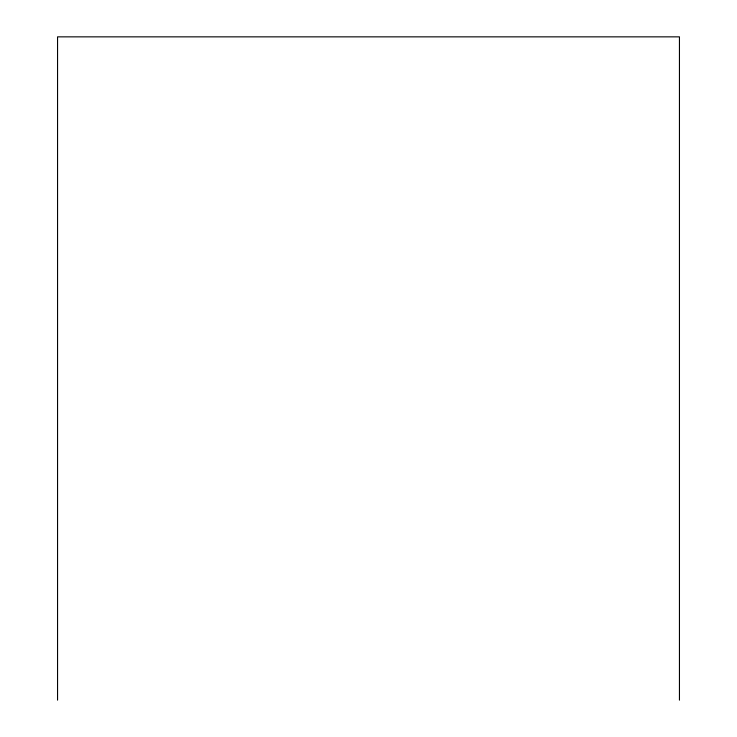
<?xml version="1.0" encoding="UTF-8"?>
<svg xmlns="http://www.w3.org/2000/svg" width="737" height="737" viewBox="0 0 737 737"><rect width="100%" height="100%" fill="white"/><g stroke="black" fill="none" stroke-linecap="round" stroke-linejoin="round"><path stroke-width="1.11" d="M679.45 700.15L679.45 36.85L57.55 36.85L57.55 700.15"/></g></svg>
